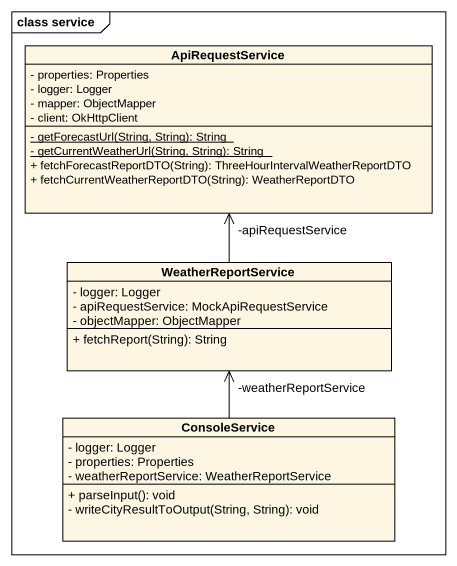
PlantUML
@startuml
mainframe class service
hide circle
hide empty members
skinparam classAttributeIconSize 0
class ApiRequestService {
  - properties: Properties
  - logger: Logger
  - mapper: ObjectMapper
  - client: OkHttpClient
  {static} - getForecastUrl(String, String): String
  {static} - getCurrentWeatherUrl(String, String): String
  + fetchForecastReportDTO(String): ThreeHourIntervalWeatherReportDTO
  + fetchCurrentWeatherReportDTO(String): WeatherReportDTO
}
class WeatherReportService {
  - logger: Logger
  - apiRequestService: MockApiRequestService
  - objectMapper: ObjectMapper
  + fetchReport(String): String
}
class ConsoleService {
  - logger: Logger
  - properties: Properties
  - weatherReportService: WeatherReportService
  + parseInput(): void
  - writeCityResultToOutput(String, String): void
}
WeatherReportService -up-> "-apiRequestService" ApiRequestService
ConsoleService -up-> "-weatherReportService" WeatherReportService
@enduml
